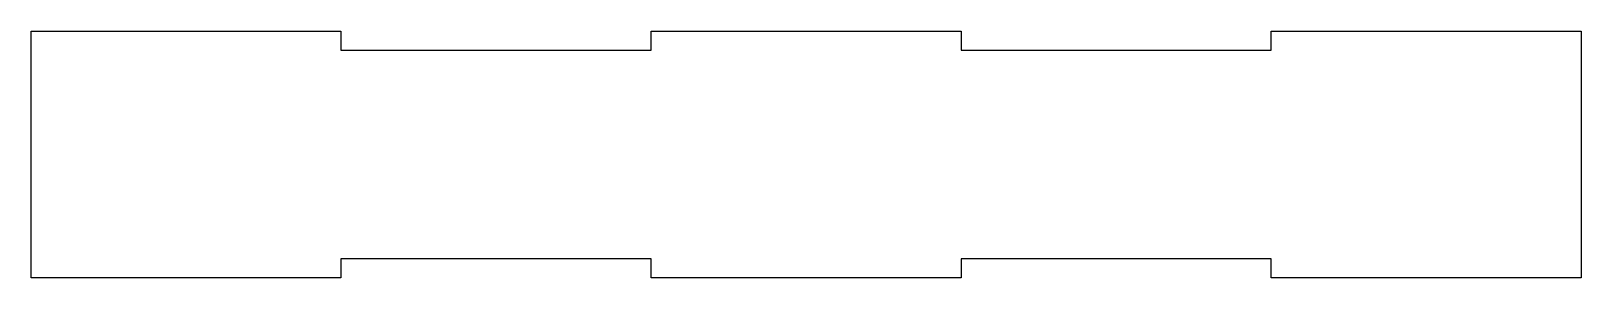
# Model space of a CAD drawing. Extents: x 27 to 157, y 210 to 230.
import ezdxf

# ---------------------------------------------------------------- set-up
doc = ezdxf.new("R2010")
doc.units = 0
doc.layers.add('Layer_1', color=7, linetype='CONTINUOUS')

msp = doc.modelspace()

# ---------------------------------------------------------------- linework, layer by layer
at = {"layer": 'Layer_1', "color": 7}
for points in [[(27.226194, 230.319641), (53.22619, 230.319641)], [(27.226194, 209.644641), (27.226194, 230.319641)], [(53.22619, 230.319641), (53.22619, 228.719641)], [(79.226191, 230.319641), (105.22619, 230.319641)], [(79.226191, 228.719641), (79.226191, 230.319641)], [(105.22619, 230.319641), (105.22619, 228.719641)], [(131.2262, 230.319641), (157.22618, 230.319641)], [(131.2262, 228.719641), (131.2262, 230.319641)], [(157.22618, 230.319641), (157.22618, 209.644641)], [(53.22619, 228.719641), (79.226191, 228.719641)], [(105.22619, 228.719641), (131.2262, 228.719641)], [(53.22619, 211.244641), (53.22619, 209.644641)], [(79.226191, 211.244641), (53.22619, 211.244641)], [(79.226191, 209.644641), (79.226191, 211.244641)], [(105.22619, 211.244641), (105.22619, 209.644641)], [(131.2262, 211.244641), (105.22619, 211.244641)], [(131.2262, 209.644641), (131.2262, 211.244641)], [(53.22619, 209.644641), (27.226194, 209.644641)], [(105.22619, 209.644641), (79.226191, 209.644641)], [(157.22618, 209.644641), (131.2262, 209.644641)]]:
    msp.add_lwpolyline(points, dxfattribs=at)

doc.saveas('drawing.dxf')
